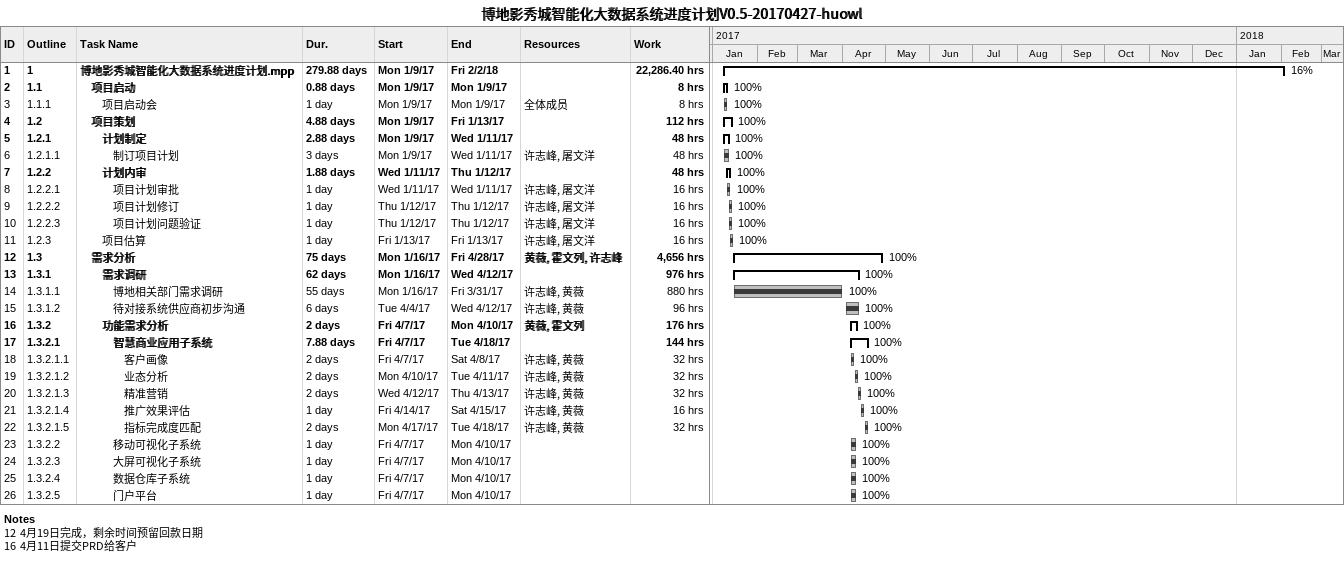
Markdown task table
博地影秀城智能化大数据系统进度计划V0.5-20170427-huowl

| ID | WBS | Task | Duration | Start | Finish | Resources | % complete | Work (h) |
|---|---|---|---|---|---|---|---|---|
| 1 | 1 | **博地影秀城智能化大数据系统进度计划.mpp** | 279.88d | 2017-01-09 | 2018-02-02 |  | 16 | 22286.40 |
| 2 | 1.1 | **项目启动** | 0.88d | 2017-01-09 | 2017-01-09 |  | 100 | 8 |
| 3 | 1.1.1 | 项目启动会 | 1d | 2017-01-09 | 2017-01-09 | 全体成员 | 100 | 8 |
| 4 | 1.2 | **项目策划** | 4.88d | 2017-01-09 | 2017-01-13 |  | 100 | 112 |
| 5 | 1.2.1 | **计划制定** | 2.88d | 2017-01-09 | 2017-01-11 |  | 100 | 48 |
| 6 | 1.2.1.1 | 制订项目计划 | 3d | 2017-01-09 | 2017-01-11 | 许志峰, 屠文洋 | 100 | 48 |
| 7 | 1.2.2 | **计划内审** | 1.88d | 2017-01-11 | 2017-01-12 |  | 100 | 48 |
| 8 | 1.2.2.1 | 项目计划审批 | 1d | 2017-01-11 | 2017-01-11 | 许志峰, 屠文洋 | 100 | 16 |
| 9 | 1.2.2.2 | 项目计划修订 | 1d | 2017-01-12 | 2017-01-12 | 许志峰, 屠文洋 | 100 | 16 |
| 10 | 1.2.2.3 | 项目计划问题验证 | 1d | 2017-01-12 | 2017-01-12 | 许志峰, 屠文洋 | 100 | 16 |
| 11 | 1.2.3 | 项目估算 | 1d | 2017-01-13 | 2017-01-13 | 许志峰, 屠文洋 | 100 | 16 |
| 12 | 1.3 | **需求分析** | 75d | 2017-01-16 | 2017-04-28 | 黄薇, 霍文列, 许志峰 | 100 | 4656 |
| 13 | 1.3.1 | **需求调研** | 62d | 2017-01-16 | 2017-04-12 |  | 100 | 976 |
| 14 | 1.3.1.1 | 博地相关部门需求调研 | 55d | 2017-01-16 | 2017-03-31 | 许志峰, 黄薇 | 100 | 880 |
| 15 | 1.3.1.2 | 待对接系统供应商初步沟通 | 6d | 2017-04-04 | 2017-04-12 | 许志峰, 黄薇 | 100 | 96 |
| 16 | 1.3.2 | **功能需求分析** | 2d | 2017-04-07 | 2017-04-10 | 黄薇, 霍文列 | 100 | 176 |
| 17 | 1.3.2.1 | **智慧商业应用子系统** | 7.88d | 2017-04-07 | 2017-04-18 |  | 100 | 144 |
| 18 | 1.3.2.1.1 | 客户画像 | 2d | 2017-04-07 | 2017-04-08 | 许志峰, 黄薇 | 100 | 32 |
| 19 | 1.3.2.1.2 | 业态分析 | 2d | 2017-04-10 | 2017-04-11 | 许志峰, 黄薇 | 100 | 32 |
| 20 | 1.3.2.1.3 | 精准营销 | 2d | 2017-04-12 | 2017-04-13 | 许志峰, 黄薇 | 100 | 32 |
| 21 | 1.3.2.1.4 | 推广效果评估 | 1d | 2017-04-14 | 2017-04-15 | 许志峰, 黄薇 | 100 | 16 |
| 22 | 1.3.2.1.5 | 指标完成度匹配 | 2d | 2017-04-17 | 2017-04-18 | 许志峰, 黄薇 | 100 | 32 |
| 23 | 1.3.2.2 | 移动可视化子系统 | 1d | 2017-04-07 | 2017-04-10 |  | 100 |  |
| 24 | 1.3.2.3 | 大屏可视化子系统 | 1d | 2017-04-07 | 2017-04-10 |  | 100 |  |
| 25 | 1.3.2.4 | 数据仓库子系统 | 1d | 2017-04-07 | 2017-04-10 |  | 100 |  |
| 26 | 1.3.2.5 | 门户平台 | 1d | 2017-04-07 | 2017-04-10 |  | 100 |  |

Notes
- 12: 4月19日完成，剩余时间预留回款日期
- 16: 4月11日提交PRD给客户
